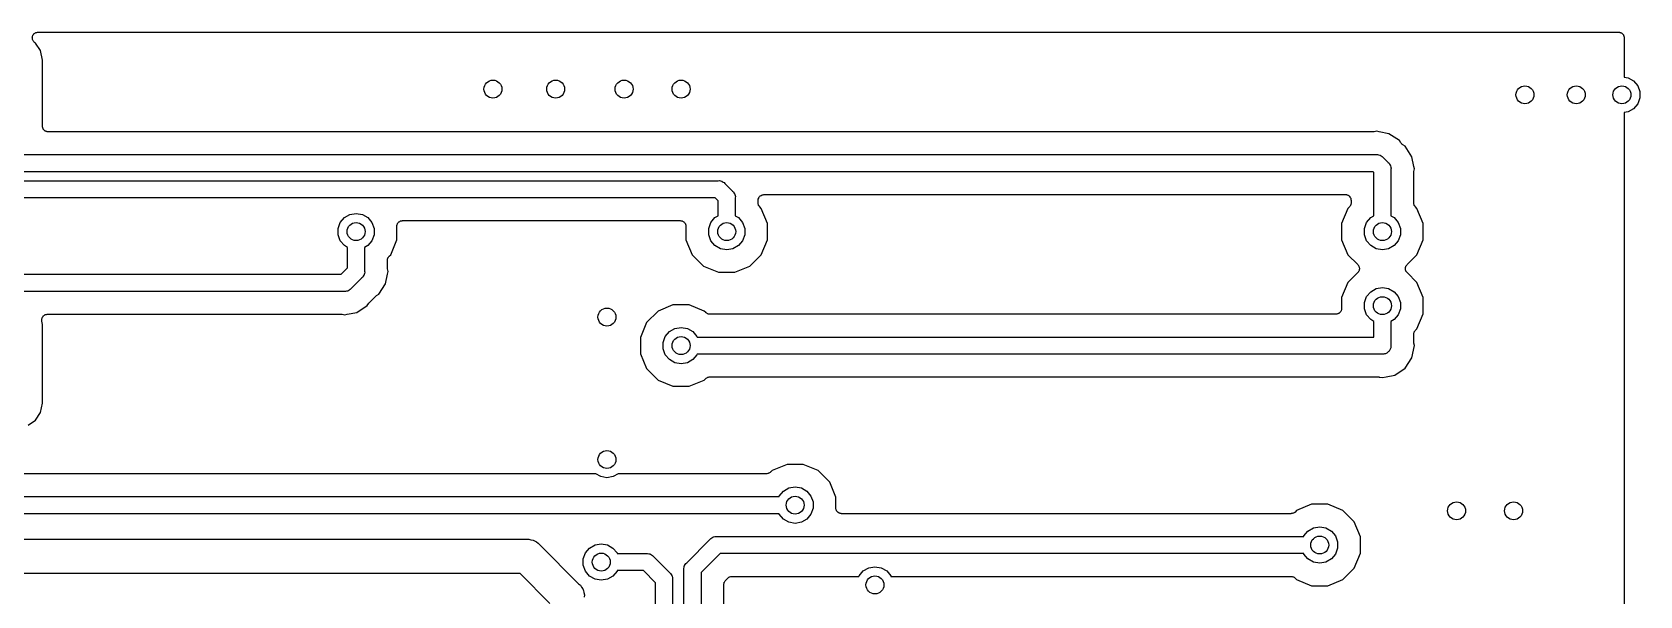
# Model space of a CAD drawing. Extents: x 40 to 164, y -163 to -60.
# Drawn here: x 127.79 to 163.59, y -100.83 to -88.27 of the extents above; entities that cross this region are included whole.
import ezdxf

# ---------------------------------------------------------------- set-up
doc = ezdxf.new("R2010")
doc.units = 0
doc.header["$MEASUREMENT"] = 0
doc.layers.add('BLACK', color=7, linetype='CONTINUOUS')

msp = doc.modelspace()

# ---------------------------------------------------------------- linework, layer by layer
at = {"layer": 'BLACK', "linetype": 'CONTINUOUS'}
for p, q in [((127.789, -88.3837), (127.791, -88.3769)), ((127.791, -88.3988), (127.789, -88.3837)), ((127.791, -88.3699), (127.796, -88.3556)), ((127.791, -88.3769), (127.791, -88.3699)), ((127.791, -88.4141), (127.791, -88.3988)), ((127.793, -88.4206), (127.791, -88.4141)), ((127.794, -88.4275), (127.793, -88.4206)), ((127.801, -88.4412), (127.794, -88.4275)), ((127.796, -88.3556), (127.8, -88.3408)), ((127.8, -88.3408), (127.804, -88.335)), ((127.806, -88.4555), (127.801, -88.4412)), ((127.804, -88.335), (127.806, -88.3285)), ((127.806, -88.3285), (127.816, -88.3168)), ((127.816, -88.3168), (127.824, -88.3042)), ((127.824, -88.3042), (127.83, -88.3001)), ((127.83, -88.3001), (127.834, -88.2947)), ((127.834, -88.2947), (127.848, -88.2871)), ((127.848, -88.2871), (127.86, -88.2781)), ((127.86, -88.2781), (127.867, -88.2761)), ((127.867, -88.2761), (127.873, -88.2727)), ((127.873, -88.2727), (127.888, -88.27)), ((127.888, -88.27), (127.902, -88.2658)), ((127.902, -88.2658), (127.909, -88.2662)), ((127.909, -88.2662), (127.916, -88.265)), ((127.916, -88.265), (163.12, -88.265)), ((163.12, -88.265), (163.131, -88.2669)), ((163.131, -88.2669), (163.142, -88.2669)), ((163.142, -88.2669), (163.152, -88.2707)), ((163.152, -88.2707), (163.163, -88.2727)), ((163.163, -88.2727), (163.173, -88.2782)), ((163.173, -88.2782), (163.183, -88.282)), ((163.183, -88.282), (163.192, -88.2892)), ((163.192, -88.2892), (163.202, -88.2947)), ((163.202, -88.2947), (163.209, -88.3032)), ((163.209, -88.3032), (163.217, -88.3104)), ((163.217, -88.3104), (163.223, -88.32)), ((163.223, -88.32), (163.23, -88.3285)), ((163.23, -88.3285), (163.234, -88.3389)), ((163.234, -88.3389), (163.239, -88.3486)), ((163.239, -88.3486), (163.241, -88.3595)), ((163.241, -88.3595), (163.245, -88.3699)), ((163.245, -88.3699), (163.245, -88.3811)), ((163.245, -88.3811), (163.247, -88.392)), ((163.247, -88.392), (163.247, -89.265)), ((127.811, -88.4608), (127.806, -88.4555)), ((127.814, -88.4671), (127.811, -88.4608)), ((127.825, -88.4776), (127.814, -88.4671)), ((127.834, -88.4893), (127.825, -88.4776)), ((127.84, -88.4928), (127.834, -88.4893)), ((127.845, -88.4976), (127.84, -88.4928)), ((127.862, -88.5084), (127.845, -88.4976)), ((127.974, -88.6764), (127.862, -88.5084)), ((128.016, -88.8871), (127.974, -88.6764)), ((128.016, -90.3605), (128.016, -88.8871)), ((163.247, -89.265), (163.334, -89.2803)), ((163.334, -89.2803), (163.456, -89.3509)), ((163.456, -89.3509), (163.547, -89.4589)), ((163.547, -89.4589), (163.595, -89.5915)), ((163.547, -89.8651), (163.456, -89.9731)), ((163.595, -89.7325), (163.547, -89.8651)), ((163.595, -89.5915), (163.595, -89.7325)), ((163.334, -90.0437), (163.247, -90.059)), ((163.247, -90.059), (163.247, -116.027)), ((163.456, -89.9731), (163.334, -90.0437)), ((128.018, -90.3714), (128.016, -90.3605)), ((128.018, -90.3826), (128.018, -90.3714)), ((128.021, -90.393), (128.018, -90.3826)), ((128.023, -90.4039), (128.021, -90.393)), ((128.029, -90.4136), (128.023, -90.4039)), ((128.033, -90.424), (128.029, -90.4136)), ((128.04, -90.4325), (128.033, -90.424)), ((128.045, -90.4421), (128.04, -90.4325)), ((128.054, -90.4493), (128.045, -90.4421)), ((128.061, -90.4578), (128.054, -90.4493)), ((128.071, -90.4633), (128.061, -90.4578)), ((128.079, -90.4705), (128.071, -90.4633)), ((128.09, -90.4743), (128.079, -90.4705)), ((128.099, -90.4798), (128.09, -90.4743)), ((128.11, -90.4818), (128.099, -90.4798)), ((128.121, -90.4856), (128.11, -90.4818)), ((128.132, -90.4856), (128.121, -90.4856)), ((128.143, -90.4875), (128.132, -90.4856)), ((157.653, -90.4875), (128.143, -90.4875)), ((157.665, -90.4853), (157.653, -90.4875)), ((157.677, -90.4851), (157.665, -90.4853)), ((157.734, -90.4738), (157.677, -90.4851)), ((157.791, -90.4851), (157.734, -90.4738)), ((158.007, -90.528), (157.791, -90.4851)), ((157.791, -90.4851), (157.791, -90.4851)), ((158.238, -90.6824), (158.007, -90.528)), ((158.27, -90.7303), (158.238, -90.6824)), ((158.278, -90.7394), (158.27, -90.7303)), ((158.285, -90.7496), (158.278, -90.7394)), ((158.297, -90.7616), (158.285, -90.7496)), ((158.308, -90.7688), (158.297, -90.7616)), ((158.317, -90.7774), (158.308, -90.7688)), ((158.365, -90.8094), (158.317, -90.7774)), ((158.519, -91.0405), (158.365, -90.8094)), ((124.691, -90.9955), (157.726, -90.9955)), ((157.726, -90.9955), (157.751, -90.9933)), ((157.751, -90.9933), (157.775, -90.9998)), ((157.775, -90.9998), (157.8, -91.0042)), ((157.8, -91.0042), (157.808, -91.0085)), ((157.808, -91.0085), (157.816, -91.0107)), ((157.816, -91.0107), (157.836, -91.0252)), ((157.836, -91.0252), (157.858, -91.0378)), ((157.858, -91.0378), (157.875, -91.0572)), ((157.875, -91.0572), (157.99, -91.1724)), ((157.99, -91.1724), (158.009, -91.1887)), ((158.009, -91.1887), (158.022, -91.2105)), ((158.022, -91.2105), (158.036, -91.2312)), ((158.036, -91.2312), (158.039, -91.2395)), ((158.039, -91.2395), (158.043, -91.2468)), ((158.043, -91.2468), (158.047, -91.2717)), ((158.047, -91.2717), (158.054, -91.2961)), ((158.054, -91.2961), (158.052, -91.3213)), ((158.562, -91.2565), (158.519, -91.0405)), ((158.573, -91.313), (158.562, -91.2565)), ((158.562, -91.2565), (158.562, -91.2565)), ((158.562, -91.3695), (158.573, -91.313)), ((122.732, -91.5765), (143.067, -91.5765)), ((157.655, -91.3765), (124.621, -91.3765)), ((143.067, -91.5765), (143.092, -91.5743)), ((143.092, -91.5743), (143.116, -91.5808)), ((143.116, -91.5808), (143.141, -91.5852)), ((143.141, -91.5852), (143.149, -91.5895)), ((143.149, -91.5895), (143.157, -91.5917)), ((143.157, -91.5917), (143.177, -91.6062)), ((143.177, -91.6062), (143.199, -91.6188)), ((143.199, -91.6188), (143.216, -91.6382)), ((143.216, -91.6382), (143.385, -91.8074)), ((157.671, -91.3919), (157.655, -91.3765)), ((157.671, -92.3581), (157.671, -91.3919)), ((158.052, -91.3213), (158.052, -92.3581)), ((158.559, -91.3943), (158.562, -91.382)), ((158.559, -92.0718), (158.559, -91.3943)), ((158.562, -91.382), (158.562, -91.3695)), ((142.996, -91.9575), (122.662, -91.9575)), ((143.065, -92.0269), (142.996, -91.9575)), ((143.066, -92.3581), (143.065, -92.0269)), ((143.385, -91.8074), (143.404, -91.8237)), ((143.404, -91.8237), (143.417, -91.8456)), ((143.417, -91.8456), (143.431, -91.8662)), ((143.431, -91.8662), (143.434, -91.8745)), ((143.434, -91.8745), (143.438, -91.8818)), ((143.438, -91.8818), (143.442, -91.9067)), ((143.442, -91.9067), (143.449, -91.9311)), ((143.449, -91.9311), (143.446, -91.9563)), ((143.446, -91.9563), (143.446, -92.3581)), ((143.954, -92.0293), (143.957, -92.017)), ((143.954, -92.0718), (143.954, -92.0293)), ((143.957, -92.0045), (143.96, -91.9867)), ((143.957, -92.017), (143.957, -92.0045)), ((143.96, -91.9867), (143.968, -91.9674)), ((143.968, -91.9674), (143.975, -91.948)), ((143.975, -91.948), (143.976, -91.9469)), ((143.976, -91.9456), (143.99, -91.93)), ((143.976, -91.9469), (143.976, -91.9456)), ((143.99, -91.93), (144.003, -91.9142)), ((144.003, -91.9142), (144.005, -91.9135)), ((144.005, -91.9135), (144.006, -91.9125)), ((144.006, -91.9125), (144.024, -91.9025)), ((144.024, -91.9025), (144.042, -91.8922)), ((144.042, -91.8922), (144.043, -91.8919)), ((144.043, -91.8919), (144.044, -91.8912)), ((144.044, -91.8912), (144.065, -91.8881)), ((144.065, -91.8881), (144.085, -91.8845)), ((144.085, -91.8845), (157.035, -91.8845)), ((157.035, -91.8845), (157.046, -91.8864)), ((157.046, -91.8864), (157.058, -91.8864)), ((157.058, -91.8864), (157.068, -91.8902)), ((157.068, -91.8902), (157.079, -91.8922)), ((157.079, -91.8922), (157.089, -91.8977)), ((157.089, -91.8977), (157.099, -91.9015)), ((157.099, -91.9015), (157.108, -91.9087)), ((157.108, -91.9087), (157.117, -91.9142)), ((157.117, -91.9142), (157.124, -91.9227)), ((157.124, -91.9227), (157.133, -91.9299)), ((157.133, -91.9299), (157.138, -91.9395)), ((157.138, -91.9395), (157.145, -91.948)), ((157.145, -91.948), (157.149, -91.9584)), ((157.149, -91.9584), (157.155, -91.9681)), ((157.155, -91.9681), (157.157, -91.979)), ((157.157, -91.979), (157.161, -91.9894)), ((157.161, -91.9894), (157.161, -92.0006)), ((157.161, -92.0006), (157.162, -92.0115)), ((157.162, -92.0115), (157.162, -92.0718)), ((134.74, -92.3989), (134.862, -92.3283)), ((134.862, -92.3283), (135.001, -92.3038)), ((135.001, -92.3038), (135.14, -92.3283)), ((135.14, -92.3283), (135.262, -92.3989)), ((142.995, -92.3989), (143.066, -92.3581)), ((143.446, -92.3581), (143.517, -92.3989)), ((143.955, -92.0773), (143.954, -92.0718)), ((143.955, -92.0829), (143.955, -92.0773)), ((143.959, -92.0989), (143.955, -92.0829)), ((143.962, -92.1152), (143.959, -92.0989)), ((143.965, -92.1201), (143.962, -92.1152)), ((143.966, -92.1255), (143.965, -92.1201)), ((143.976, -92.1391), (143.966, -92.1255)), ((143.984, -92.1534), (143.976, -92.1391)), ((143.988, -92.157), (143.984, -92.1534)), ((143.992, -92.1616), (143.988, -92.157)), ((144.026, -92.1957), (143.992, -92.1616)), ((144.164, -92.5294), (144.026, -92.1957)), ((157.091, -92.1957), (156.953, -92.5294)), ((157.125, -92.1616), (157.091, -92.1957)), ((157.129, -92.157), (157.125, -92.1616)), ((157.133, -92.1534), (157.129, -92.157)), ((157.141, -92.1391), (157.133, -92.1534)), ((157.151, -92.1255), (157.141, -92.1391)), ((157.152, -92.1201), (157.151, -92.1255)), ((157.155, -92.1152), (157.152, -92.1201)), ((157.158, -92.0989), (157.155, -92.1152)), ((157.162, -92.0829), (157.158, -92.0989)), ((157.162, -92.0718), (157.162, -92.0773)), ((157.162, -92.0773), (157.162, -92.0829)), ((157.6, -92.3989), (157.671, -92.3581)), ((158.052, -92.3581), (158.122, -92.3989)), ((158.56, -92.0773), (158.559, -92.0718)), ((158.56, -92.0829), (158.56, -92.0773)), ((158.564, -92.0989), (158.56, -92.0829)), ((158.567, -92.1152), (158.564, -92.0989)), ((158.57, -92.1201), (158.567, -92.1152)), ((158.571, -92.1255), (158.57, -92.1201)), ((158.581, -92.1391), (158.571, -92.1255)), ((158.589, -92.1534), (158.581, -92.1391)), ((158.593, -92.157), (158.589, -92.1534)), ((158.597, -92.1616), (158.593, -92.157)), ((158.631, -92.1957), (158.597, -92.1616)), ((158.769, -92.5294), (158.631, -92.1957)), ((134.601, -92.6395), (134.649, -92.5069)), ((134.601, -92.7805), (134.601, -92.6395)), ((134.649, -92.5069), (134.74, -92.3989)), ((135.262, -92.3989), (135.353, -92.5069)), ((135.353, -92.5069), (135.401, -92.6395)), ((135.401, -92.6395), (135.401, -92.7805)), ((135.909, -92.5925), (135.911, -92.5816)), ((135.909, -92.8906), (135.909, -92.5925)), ((135.911, -92.5705), (135.915, -92.56)), ((135.911, -92.5816), (135.911, -92.5705)), ((135.915, -92.56), (135.917, -92.5491)), ((135.917, -92.5491), (135.922, -92.5394)), ((135.922, -92.5394), (135.926, -92.529)), ((135.926, -92.529), (135.933, -92.5205)), ((135.933, -92.5205), (135.939, -92.5109)), ((135.939, -92.5109), (135.947, -92.5037)), ((135.947, -92.5037), (135.954, -92.4952)), ((135.954, -92.4952), (135.964, -92.4897)), ((135.964, -92.4897), (135.972, -92.4825)), ((135.972, -92.4825), (135.983, -92.4787)), ((135.983, -92.4787), (135.993, -92.4732)), ((135.993, -92.4732), (136.004, -92.4712)), ((136.004, -92.4712), (136.014, -92.4674)), ((136.014, -92.4674), (136.025, -92.4674)), ((136.025, -92.4674), (136.036, -92.4655)), ((136.036, -92.4655), (142.221, -92.4655)), ((142.221, -92.4655), (142.232, -92.4674)), ((142.232, -92.4674), (142.243, -92.4674)), ((142.243, -92.4674), (142.253, -92.4712)), ((142.253, -92.4712), (142.264, -92.4732)), ((142.264, -92.4732), (142.274, -92.4787)), ((142.274, -92.4787), (142.284, -92.4825)), ((142.284, -92.4825), (142.293, -92.4897)), ((142.293, -92.4897), (142.303, -92.4952)), ((142.303, -92.4952), (142.31, -92.5037)), ((142.31, -92.5037), (142.318, -92.5109)), ((142.318, -92.5109), (142.324, -92.5205)), ((142.324, -92.5205), (142.331, -92.529)), ((142.331, -92.529), (142.335, -92.5394)), ((142.335, -92.5394), (142.34, -92.5491)), ((142.34, -92.5491), (142.342, -92.56)), ((142.342, -92.56), (142.346, -92.5705)), ((142.346, -92.5705), (142.346, -92.5816)), ((142.346, -92.5816), (142.348, -92.5925)), ((142.348, -92.5925), (142.348, -92.8906)), ((142.856, -92.6395), (142.904, -92.5069)), ((142.856, -92.7805), (142.856, -92.6395)), ((142.904, -92.5069), (142.995, -92.3989)), ((143.517, -92.3989), (143.608, -92.5069)), ((143.608, -92.5069), (143.656, -92.6395)), ((143.656, -92.6395), (143.656, -92.7805)), ((144.164, -92.8906), (144.164, -92.5294)), ((156.953, -92.5294), (156.953, -92.8906)), ((157.461, -92.6395), (157.509, -92.5069)), ((157.461, -92.7805), (157.461, -92.6395)), ((157.509, -92.5069), (157.6, -92.3989)), ((158.122, -92.3989), (158.213, -92.5069)), ((158.213, -92.5069), (158.261, -92.6395)), ((158.261, -92.6395), (158.261, -92.7805)), ((158.769, -92.8906), (158.769, -92.5294)), ((134.649, -92.9131), (134.601, -92.7805)), ((134.74, -93.0211), (134.649, -92.9131)), ((134.811, -93.0619), (134.74, -93.0211)), ((134.81, -93.5201), (134.811, -93.0619)), ((135.262, -93.0211), (135.191, -93.0619)), ((135.191, -93.0619), (135.191, -93.5907)), ((135.353, -92.9131), (135.262, -93.0211)), ((135.401, -92.7805), (135.353, -92.9131)), ((135.771, -93.2243), (135.909, -92.8906)), ((142.348, -92.8906), (142.486, -93.2243)), ((142.904, -92.9131), (142.856, -92.7805)), ((142.995, -93.0211), (142.904, -92.9131)), ((143.117, -93.0917), (142.995, -93.0211)), ((143.256, -93.1162), (143.117, -93.0917)), ((143.395, -93.0917), (143.256, -93.1162)), ((143.517, -93.0211), (143.395, -93.0917)), ((143.608, -92.9131), (143.517, -93.0211)), ((143.656, -92.7805), (143.608, -92.9131)), ((144.026, -93.2243), (144.164, -92.8906)), ((156.953, -92.8906), (157.091, -93.2243)), ((157.509, -92.9131), (157.461, -92.7805)), ((157.6, -93.0211), (157.509, -92.9131)), ((157.722, -93.0917), (157.6, -93.0211)), ((157.861, -93.1162), (157.722, -93.0917)), ((158, -93.0917), (157.861, -93.1162)), ((158.122, -93.0211), (158, -93.0917)), ((158.213, -92.9131), (158.122, -93.0211)), ((158.261, -92.7805), (158.213, -92.9131)), ((158.631, -93.2243), (158.769, -92.8906)), ((135.7, -93.3371), (135.704, -93.3211)), ((135.7, -93.3427), (135.7, -93.3371)), ((135.7, -93.3482), (135.7, -93.3427)), ((135.7, -93.5177), (135.7, -93.3482)), ((135.704, -93.3211), (135.707, -93.3048)), ((135.707, -93.3048), (135.71, -93.2999)), ((135.71, -93.2999), (135.711, -93.2945)), ((135.711, -93.2945), (135.721, -93.2809)), ((135.721, -93.2809), (135.729, -93.2666)), ((135.729, -93.2666), (135.733, -93.263)), ((135.733, -93.263), (135.737, -93.2584)), ((135.737, -93.2584), (135.771, -93.2243)), ((142.486, -93.2243), (142.742, -93.4798)), ((143.77, -93.4798), (144.026, -93.2243)), ((157.091, -93.2243), (157.313, -93.4457)), ((157.313, -93.4457), (157.319, -93.4548)), ((157.319, -93.4548), (157.327, -93.4627)), ((157.327, -93.4627), (157.332, -93.4727)), ((158.39, -93.4727), (158.395, -93.4627)), ((158.395, -93.4627), (158.403, -93.4548)), ((158.403, -93.4548), (158.409, -93.4457)), ((158.409, -93.4457), (158.631, -93.2243)), ((123.155, -93.6625), (134.668, -93.6625)), ((134.668, -93.6625), (134.81, -93.5201)), ((135.13, -93.7396), (134.888, -93.9818)), ((135.149, -93.7233), (135.13, -93.7396)), ((135.162, -93.7015), (135.149, -93.7233)), ((135.176, -93.6808), (135.162, -93.7015)), ((135.179, -93.6725), (135.176, -93.6808)), ((135.183, -93.6652), (135.179, -93.6725)), ((135.187, -93.6403), (135.183, -93.6652)), ((135.194, -93.6159), (135.187, -93.6403)), ((135.191, -93.5907), (135.194, -93.6159)), ((135.659, -93.8715), (135.702, -93.6555)), ((135.702, -93.53), (135.7, -93.5177)), ((135.702, -93.5425), (135.702, -93.53)), ((135.713, -93.599), (135.702, -93.5425)), ((135.702, -93.6555), (135.713, -93.599)), ((135.702, -93.6555), (135.702, -93.6555)), ((142.742, -93.4798), (143.075, -93.618)), ((143.075, -93.618), (143.437, -93.618)), ((143.437, -93.618), (143.77, -93.4798)), ((157.313, -93.6253), (157.091, -93.8467)), ((157.319, -93.6162), (157.313, -93.6253)), ((157.327, -93.6083), (157.319, -93.6162)), ((157.332, -93.5983), (157.327, -93.6083)), ((157.332, -93.4727), (157.338, -93.4818)), ((157.338, -93.5892), (157.332, -93.5983)), ((157.338, -93.4818), (157.341, -93.4926)), ((157.341, -93.5784), (157.338, -93.5892)), ((157.341, -93.4926), (157.345, -93.5026)), ((157.345, -93.5684), (157.341, -93.5784)), ((157.345, -93.5026), (157.346, -93.5137)), ((157.346, -93.5573), (157.345, -93.5684)), ((157.346, -93.5137), (157.349, -93.5244)), ((157.349, -93.5466), (157.346, -93.5573)), ((157.349, -93.5244), (157.348, -93.5355)), ((157.348, -93.5355), (157.349, -93.5466)), ((158.373, -93.5244), (158.376, -93.5137)), ((158.374, -93.5355), (158.373, -93.5244)), ((158.373, -93.5466), (158.374, -93.5355)), ((158.376, -93.5573), (158.373, -93.5466)), ((158.376, -93.5137), (158.377, -93.5026)), ((158.377, -93.5684), (158.376, -93.5573)), ((158.377, -93.5026), (158.381, -93.4926)), ((158.381, -93.5784), (158.377, -93.5684)), ((158.381, -93.4926), (158.384, -93.4818)), ((158.384, -93.5892), (158.381, -93.5784)), ((158.384, -93.4818), (158.39, -93.4727)), ((158.39, -93.5983), (158.384, -93.5892)), ((158.395, -93.6083), (158.39, -93.5983)), ((158.403, -93.6162), (158.395, -93.6083)), ((158.409, -93.6253), (158.403, -93.6162)), ((158.631, -93.8467), (158.409, -93.6253)), ((134.739, -94.0435), (123.084, -94.0435)), ((134.764, -94.0457), (134.739, -94.0435)), ((134.788, -94.0392), (134.764, -94.0457)), ((134.813, -94.0348), (134.788, -94.0392)), ((134.821, -94.0305), (134.813, -94.0348)), ((134.829, -94.0283), (134.821, -94.0305)), ((134.849, -94.0138), (134.829, -94.0283)), ((134.871, -94.0012), (134.849, -94.0138)), ((134.888, -93.9818), (134.871, -94.0012)), ((135.298, -94.2894), (135.437, -94.1504)), ((135.437, -94.1504), (135.448, -94.1432)), ((135.448, -94.1432), (135.457, -94.1346)), ((135.457, -94.1346), (135.505, -94.1026)), ((135.505, -94.1026), (135.659, -93.8715)), ((157.091, -93.8467), (156.953, -94.1804)), ((157.461, -94.2905), (157.509, -94.1579)), ((157.509, -94.1579), (157.6, -94.0499)), ((157.6, -94.0499), (157.722, -93.9793)), ((157.722, -93.9793), (157.861, -93.9548)), ((157.861, -93.9548), (158, -93.9793)), ((158, -93.9793), (158.122, -94.0499)), ((158.122, -94.0499), (158.213, -94.1579)), ((158.213, -94.1579), (158.261, -94.2905)), ((158.769, -94.1804), (158.631, -93.8467)), ((134.804, -94.5539), (135.02, -94.511)), ((135.02, -94.511), (135.251, -94.3566)), ((135.251, -94.3566), (135.283, -94.3087)), ((135.283, -94.3087), (135.291, -94.2996)), ((135.291, -94.2996), (135.298, -94.2894)), ((141.726, -94.4802), (141.47, -94.7357)), ((142.059, -94.342), (141.726, -94.4802)), ((142.421, -94.342), (142.059, -94.342)), ((142.754, -94.4802), (142.421, -94.342)), ((142.788, -94.5143), (142.754, -94.4802)), ((142.793, -94.5175), (142.788, -94.5143)), ((142.797, -94.5218), (142.793, -94.5175)), ((142.811, -94.5301), (142.797, -94.5218)), ((142.825, -94.5396), (142.811, -94.5301)), ((156.889, -94.5345), (156.879, -94.5383)), ((156.898, -94.5273), (156.889, -94.5345)), ((156.908, -94.5218), (156.898, -94.5273)), ((156.915, -94.5133), (156.908, -94.5218)), ((156.923, -94.5061), (156.915, -94.5133)), ((156.929, -94.4965), (156.923, -94.5061)), ((156.936, -94.488), (156.929, -94.4965)), ((156.94, -94.4776), (156.936, -94.488)), ((156.945, -94.4679), (156.94, -94.4776)), ((156.947, -94.457), (156.945, -94.4679)), ((156.951, -94.4466), (156.947, -94.457)), ((156.953, -94.4245), (156.951, -94.4354)), ((156.951, -94.4354), (156.951, -94.4466)), ((156.953, -94.1804), (156.953, -94.4245)), ((157.461, -94.4315), (157.461, -94.2905)), ((157.509, -94.5641), (157.461, -94.4315)), ((158.261, -94.4315), (158.213, -94.5641)), ((158.261, -94.2905), (158.261, -94.4315)), ((158.769, -94.5416), (158.769, -94.1804)), ((128, -94.6564), (128.007, -94.637)), ((128, -94.6578), (128, -94.6564)), ((128, -94.6592), (128, -94.6578)), ((128, -94.6799), (128, -94.6592)), ((128, -94.7006), (128, -94.6799)), ((128, -94.7019), (128, -94.7006)), ((128, -94.7033), (128, -94.7019)), ((128.016, -94.7799), (128, -94.7033)), ((128.007, -94.637), (128.014, -94.6174)), ((128.014, -94.6174), (128.015, -94.6163)), ((128.015, -94.615), (128.028, -94.5992)), ((128.015, -94.6163), (128.015, -94.615)), ((128.016, -96.5329), (128.016, -94.7799)), ((128.028, -94.5992), (128.041, -94.583)), ((128.041, -94.583), (128.043, -94.5823)), ((128.043, -94.5812), (128.061, -94.5709)), ((128.043, -94.5823), (128.043, -94.5812)), ((128.061, -94.5709), (128.079, -94.5601)), ((128.079, -94.5601), (128.08, -94.5599)), ((128.08, -94.5599), (128.082, -94.5592)), ((128.082, -94.5592), (128.102, -94.5556)), ((128.102, -94.5556), (128.122, -94.5515)), ((128.122, -94.5515), (128.124, -94.5517)), ((128.124, -94.5517), (128.125, -94.5515)), ((128.125, -94.5515), (134.666, -94.5515)), ((134.666, -94.5515), (134.678, -94.5537)), ((134.678, -94.5537), (134.69, -94.5539)), ((134.69, -94.5539), (134.747, -94.5652)), ((134.747, -94.5652), (134.804, -94.5539)), ((134.804, -94.5539), (134.804, -94.5539)), ((141.47, -94.7357), (141.332, -95.0694)), ((141.979, -94.9389), (142.101, -94.8683)), ((142.101, -94.8683), (142.24, -94.8438)), ((142.24, -94.8438), (142.379, -94.8683)), ((142.379, -94.8683), (142.501, -94.9389)), ((142.83, -94.541), (142.825, -94.5396)), ((142.835, -94.5438), (142.83, -94.541)), ((142.851, -94.5467), (142.835, -94.5438)), ((142.867, -94.551), (142.851, -94.5467)), ((142.873, -94.5505), (142.867, -94.551)), ((142.878, -94.5515), (142.873, -94.5505)), ((156.826, -94.5515), (142.878, -94.5515)), ((156.837, -94.5496), (156.826, -94.5515)), ((156.848, -94.5496), (156.837, -94.5496)), ((156.858, -94.5458), (156.848, -94.5496)), ((156.869, -94.5438), (156.858, -94.5458)), ((156.879, -94.5383), (156.869, -94.5438)), ((157.6, -94.6721), (157.509, -94.5641)), ((157.671, -94.7129), (157.6, -94.6721)), ((157.671, -95.0595), (157.671, -94.7129)), ((158.122, -94.6721), (158.052, -94.7129)), ((158.052, -94.7129), (158.052, -95.2667)), ((158.213, -94.5641), (158.122, -94.6721)), ((158.597, -94.9094), (158.631, -94.8753)), ((158.631, -94.8753), (158.769, -94.5416)), ((141.332, -95.0694), (141.332, -95.4306)), ((141.84, -95.1795), (141.888, -95.0469)), ((141.84, -95.3205), (141.84, -95.1795)), ((141.888, -95.0469), (141.979, -94.9389)), ((142.501, -94.9389), (142.592, -95.0469)), ((142.592, -95.0469), (142.596, -95.0595)), ((142.596, -95.0595), (157.671, -95.0595)), ((158.519, -95.5225), (158.573, -95.25)), ((158.559, -94.9992), (158.56, -94.9937)), ((158.559, -95.1687), (158.559, -94.9992)), ((158.562, -95.181), (158.559, -95.1687)), ((158.56, -94.9881), (158.564, -94.9721)), ((158.56, -94.9937), (158.56, -94.9881)), ((158.562, -95.1935), (158.562, -95.181)), ((158.573, -95.25), (158.562, -95.1935)), ((158.564, -94.9721), (158.567, -94.9558)), ((158.567, -94.9558), (158.57, -94.9509)), ((158.57, -94.9509), (158.571, -94.9455)), ((158.571, -94.9455), (158.581, -94.9319)), ((158.581, -94.9319), (158.589, -94.9176)), ((158.589, -94.9176), (158.593, -94.914)), ((158.593, -94.914), (158.597, -94.9094)), ((141.332, -95.4306), (141.47, -95.7643)), ((141.888, -95.4531), (141.84, -95.3205)), ((141.979, -95.5611), (141.888, -95.4531)), ((142.101, -95.6317), (141.979, -95.5611)), ((142.501, -95.5611), (142.379, -95.6317)), ((142.592, -95.4531), (142.501, -95.5611)), ((142.596, -95.4405), (142.592, -95.4531)), ((157.878, -95.4405), (142.596, -95.4405)), ((157.895, -95.4405), (157.878, -95.4405)), ((157.878, -95.4405), (157.878, -95.4405)), ((157.91, -95.4347), (157.895, -95.4405)), ((157.927, -95.4318), (157.91, -95.4347)), ((157.942, -95.4233), (157.927, -95.4318)), ((157.958, -95.4175), (157.942, -95.4233)), ((157.971, -95.4066), (157.958, -95.4175)), ((157.985, -95.3982), (157.971, -95.4066)), ((157.996, -95.3852), (157.985, -95.3982)), ((158.009, -95.3743), (157.996, -95.3852)), ((158.018, -95.3597), (158.009, -95.3743)), ((158.029, -95.3467), (158.018, -95.3597)), ((158.034, -95.3308), (158.029, -95.3467)), ((158.043, -95.3162), (158.034, -95.3308)), ((158.046, -95.2995), (158.043, -95.3162)), ((158.051, -95.2836), (158.046, -95.2995)), ((158.052, -95.2667), (158.051, -95.2667)), ((158.051, -95.2667), (158.051, -95.2836)), ((158.365, -95.7536), (158.519, -95.5225)), ((141.47, -95.7643), (141.726, -96.0198)), ((142.24, -95.6562), (142.101, -95.6317)), ((142.379, -95.6317), (142.24, -95.6562)), ((142.811, -95.9699), (142.825, -95.9604)), ((142.825, -95.9604), (142.83, -95.959)), ((142.83, -95.959), (142.835, -95.9562)), ((142.835, -95.9562), (142.851, -95.9533)), ((142.851, -95.9533), (142.867, -95.949)), ((142.867, -95.949), (142.873, -95.9495)), ((142.873, -95.9495), (142.878, -95.9485)), ((142.878, -95.9485), (157.78, -95.9485)), ((157.78, -95.9485), (157.792, -95.9507)), ((157.792, -95.9507), (157.804, -95.9509)), ((157.804, -95.9509), (157.861, -95.9622)), ((157.861, -95.9622), (157.941, -95.9463)), ((157.941, -95.9463), (158.134, -95.908)), ((158.134, -95.908), (158.365, -95.7536)), ((141.726, -96.0198), (142.059, -96.158)), ((142.059, -96.158), (142.421, -96.158)), ((142.421, -96.158), (142.754, -96.0198)), ((142.754, -96.0198), (142.788, -95.9857)), ((142.788, -95.9857), (142.793, -95.9825)), ((142.793, -95.9825), (142.797, -95.9782)), ((142.797, -95.9782), (142.811, -95.9699)), ((127.974, -96.7436), (128.016, -96.5329)), ((127.694, -97.0239), (127.862, -96.9116)), ((127.862, -96.9116), (127.974, -96.7436)), ((140.339, -98.1075), (121.575, -98.1075)), ((140.45, -98.1717), (140.339, -98.1075)), ((140.839, -98.1075), (140.728, -98.1717)), ((144.142, -98.1075), (140.839, -98.1075)), ((144.147, -98.1065), (144.142, -98.1075)), ((144.153, -98.107), (144.147, -98.1065)), ((144.169, -98.1027), (144.153, -98.107)), ((144.185, -98.0998), (144.169, -98.1027)), ((144.19, -98.097), (144.185, -98.0998)), ((144.195, -98.0956), (144.19, -98.097)), ((144.209, -98.0861), (144.195, -98.0956)), ((144.223, -98.0778), (144.209, -98.0861)), ((144.227, -98.0735), (144.223, -98.0778)), ((144.232, -98.0703), (144.227, -98.0735)), ((144.266, -98.0362), (144.232, -98.0703)), ((144.599, -97.898), (144.266, -98.0362)), ((144.961, -97.898), (144.599, -97.898)), ((145.294, -98.0362), (144.961, -97.898)), ((145.55, -98.2917), (145.294, -98.0362)), ((140.589, -98.1962), (140.45, -98.1717)), ((140.728, -98.1717), (140.589, -98.1962)), ((144.519, -98.4949), (144.641, -98.4243)), ((144.641, -98.4243), (144.78, -98.3998)), ((144.78, -98.3998), (144.919, -98.4243)), ((144.919, -98.4243), (145.041, -98.4949)), ((145.688, -98.6254), (145.55, -98.2917)), ((104.473, -98.6155), (144.424, -98.6155)), ((144.424, -98.6155), (144.428, -98.6029)), ((144.428, -98.6029), (144.519, -98.4949)), ((145.041, -98.4949), (145.132, -98.6029)), ((145.132, -98.6029), (145.18, -98.7355)), ((145.18, -98.7355), (145.18, -98.8765)), ((145.688, -98.8695), (145.688, -98.6254)), ((156.283, -98.787), (155.95, -98.9252)), ((156.645, -98.787), (156.283, -98.787)), ((156.978, -98.9252), (156.645, -98.787)), ((144.424, -98.9965), (104.402, -98.9965)), ((144.428, -99.0091), (144.424, -98.9965)), ((144.519, -99.1171), (144.428, -99.0091)), ((144.641, -99.1877), (144.519, -99.1171)), ((144.78, -99.2122), (144.641, -99.1877)), ((144.919, -99.1877), (144.78, -99.2122)), ((145.041, -99.1171), (144.919, -99.1877)), ((145.132, -99.0091), (145.041, -99.1171)), ((145.18, -98.8765), (145.132, -99.0091)), ((145.69, -98.8804), (145.688, -98.8695)), ((145.69, -98.8916), (145.69, -98.8804)), ((145.694, -98.902), (145.69, -98.8916)), ((145.696, -98.9129), (145.694, -98.902)), ((145.701, -98.9226), (145.696, -98.9129)), ((145.705, -98.933), (145.701, -98.9226)), ((145.712, -98.9415), (145.705, -98.933)), ((145.718, -98.9511), (145.712, -98.9415)), ((145.726, -98.9583), (145.718, -98.9511)), ((145.733, -98.9668), (145.726, -98.9583)), ((145.743, -98.9723), (145.733, -98.9668)), ((145.751, -98.9795), (145.743, -98.9723)), ((145.762, -98.9833), (145.751, -98.9795)), ((145.772, -98.9888), (145.762, -98.9833)), ((145.783, -98.9908), (145.772, -98.9888)), ((145.793, -98.9946), (145.783, -98.9908)), ((145.804, -98.9946), (145.793, -98.9946)), ((145.815, -98.9965), (145.804, -98.9946)), ((155.826, -98.9965), (145.815, -98.9965)), ((155.831, -98.9955), (155.826, -98.9965)), ((155.837, -98.996), (155.831, -98.9955)), ((155.853, -98.9917), (155.837, -98.996)), ((155.869, -98.9888), (155.853, -98.9917)), ((155.874, -98.986), (155.869, -98.9888)), ((155.879, -98.9846), (155.874, -98.986)), ((155.893, -98.9751), (155.879, -98.9846)), ((155.907, -98.9668), (155.893, -98.9751)), ((155.911, -98.9625), (155.907, -98.9668)), ((155.916, -98.9593), (155.911, -98.9625)), ((155.95, -98.9252), (155.916, -98.9593)), ((157.234, -99.1807), (156.978, -98.9252)), ((157.372, -99.5144), (157.234, -99.1807)), ((142.89, -99.5662), (142.906, -99.5468)), ((142.906, -99.5468), (142.928, -99.5342)), ((142.928, -99.5342), (142.949, -99.5197)), ((142.949, -99.5197), (142.957, -99.5175)), ((142.957, -99.5175), (142.964, -99.5132)), ((142.964, -99.5132), (142.989, -99.5088)), ((142.989, -99.5088), (143.014, -99.5023)), ((143.014, -99.5023), (143.039, -99.5045)), ((143.039, -99.5045), (156.108, -99.5045)), ((156.108, -99.5045), (156.112, -99.4919)), ((156.112, -99.4919), (156.203, -99.3839)), ((156.203, -99.3839), (156.325, -99.3133)), ((156.325, -99.3133), (156.464, -99.2888)), ((156.464, -99.2888), (156.603, -99.3133)), ((156.603, -99.3133), (156.725, -99.3839)), ((156.725, -99.3839), (156.816, -99.4919)), ((156.816, -99.4919), (156.864, -99.6245)), ((157.372, -99.8756), (157.372, -99.5144)), ((111.773, -99.568), (138.794, -99.568)), ((138.794, -99.568), (138.845, -99.5636)), ((138.845, -99.5636), (138.894, -99.5767)), ((138.894, -99.5767), (138.943, -99.5855)), ((138.943, -99.5855), (138.958, -99.594)), ((138.958, -99.594), (138.975, -99.5984)), ((138.975, -99.5984), (139.016, -99.6274)), ((139.016, -99.6274), (139.06, -99.6526)), ((139.06, -99.6526), (139.092, -99.6914)), ((139.092, -99.6914), (139.958, -100.557)), ((140.062, -100.005), (140.11, -99.8729)), ((140.11, -99.8729), (140.201, -99.7649)), ((140.201, -99.7649), (140.323, -99.6943)), ((140.323, -99.6943), (140.462, -99.6698)), ((140.462, -99.6698), (140.601, -99.6943)), ((140.601, -99.6943), (140.723, -99.7649)), ((140.723, -99.7649), (140.814, -99.8729)), ((140.814, -99.8729), (140.818, -99.8855)), ((140.818, -99.8855), (141.47, -99.8855)), ((141.47, -99.8855), (141.495, -99.8833)), ((141.495, -99.8833), (141.519, -99.8898)), ((141.519, -99.8898), (141.544, -99.8942)), ((141.544, -99.8942), (141.552, -99.8985)), ((141.552, -99.8985), (141.56, -99.9007)), ((141.56, -99.9007), (141.58, -99.9152)), ((142.365, -100.091), (142.89, -99.5662)), ((143.109, -99.8855), (142.684, -100.31)), ((156.108, -99.8855), (143.109, -99.8855)), ((156.112, -99.8981), (156.108, -99.8855)), ((156.203, -100.006), (156.112, -99.8981)), ((156.816, -99.8981), (156.725, -100.006)), ((156.864, -99.7655), (156.816, -99.8981)), ((156.864, -99.6245), (156.864, -99.7655)), ((157.234, -100.209), (157.372, -99.8756)), ((140.062, -100.147), (140.062, -100.005)), ((140.11, -100.279), (140.062, -100.147)), ((140.818, -100.266), (140.814, -100.279)), ((141.399, -100.266), (140.818, -100.266)), ((141.669, -100.536), (141.399, -100.266)), ((141.58, -99.9152), (141.602, -99.9278)), ((141.602, -99.9278), (141.619, -99.9472)), ((141.619, -99.9472), (141.988, -100.316)), ((142.301, -100.215), (142.308, -100.19)), ((142.304, -100.24), (142.301, -100.215)), ((142.304, -100.313), (142.304, -100.24)), ((142.308, -100.19), (142.312, -100.165)), ((142.312, -100.165), (142.316, -100.158)), ((142.316, -100.158), (142.319, -100.15)), ((142.319, -100.15), (142.333, -100.129)), ((142.333, -100.129), (142.346, -100.107)), ((142.346, -100.107), (142.365, -100.091)), ((146.297, -100.273), (146.419, -100.202)), ((146.419, -100.202), (146.558, -100.178)), ((146.558, -100.178), (146.697, -100.202)), ((146.697, -100.202), (146.819, -100.273)), ((156.325, -100.077), (156.203, -100.006)), ((156.464, -100.101), (156.325, -100.077)), ((156.603, -100.077), (156.464, -100.101)), ((156.725, -100.006), (156.603, -100.077)), ((156.978, -100.465), (157.234, -100.209)), ((138.653, -100.33), (111.773, -100.33)), ((139.319, -100.996), (138.653, -100.33)), ((139.958, -100.557), (139.996, -100.589)), ((139.996, -100.589), (140.022, -100.633)), ((140.201, -100.387), (140.11, -100.279)), ((140.323, -100.458), (140.201, -100.387)), ((140.462, -100.482), (140.323, -100.458)), ((140.601, -100.458), (140.462, -100.482)), ((140.723, -100.387), (140.601, -100.458)), ((140.814, -100.279), (140.723, -100.387)), ((141.668, -101.363), (141.669, -100.536)), ((141.988, -100.316), (142.007, -100.333)), ((142.007, -100.333), (142.02, -100.355)), ((142.02, -100.355), (142.034, -100.375)), ((142.034, -100.375), (142.037, -100.383)), ((142.037, -100.383), (142.041, -100.391)), ((142.041, -100.391), (142.045, -100.416)), ((142.045, -100.416), (142.052, -100.44)), ((142.052, -100.44), (142.049, -100.465)), ((142.049, -100.465), (142.049, -126.484)), ((142.303, -100.474), (142.303, -100.313)), ((142.303, -100.313), (142.304, -100.313)), ((142.303, -101.329), (142.304, -100.474)), ((142.304, -100.474), (142.303, -100.474)), ((142.684, -100.31), (142.684, -126.67)), ((143.192, -100.573), (143.193, -100.568)), ((143.192, -126.597), (143.192, -100.573)), ((143.193, -100.562), (143.197, -100.546)), ((143.193, -100.568), (143.193, -100.562)), ((143.197, -100.546), (143.2, -100.53)), ((143.2, -100.53), (143.203, -100.525)), ((143.203, -100.525), (143.204, -100.52)), ((143.204, -100.52), (143.214, -100.506)), ((143.214, -100.506), (143.222, -100.492)), ((143.222, -100.492), (143.226, -100.488)), ((143.226, -100.488), (143.23, -100.484)), ((143.23, -100.484), (143.283, -100.431)), ((143.283, -100.431), (143.287, -100.427)), ((143.287, -100.427), (143.291, -100.423)), ((143.291, -100.423), (143.305, -100.415)), ((143.305, -100.415), (143.319, -100.405)), ((143.319, -100.405), (143.324, -100.404)), ((143.324, -100.404), (143.329, -100.401)), ((143.329, -100.401), (143.345, -100.398)), ((143.345, -100.398), (143.361, -100.394)), ((143.361, -100.394), (143.367, -100.394)), ((143.367, -100.394), (143.372, -100.393)), ((143.372, -100.393), (146.202, -100.393)), ((146.202, -100.393), (146.206, -100.381)), ((146.206, -100.381), (146.297, -100.273)), ((146.819, -100.273), (146.91, -100.381)), ((146.91, -100.381), (146.914, -100.393)), ((146.914, -100.393), (155.826, -100.393)), ((155.826, -100.393), (155.831, -100.394)), ((155.831, -100.394), (155.837, -100.394)), ((155.837, -100.394), (155.853, -100.398)), ((155.853, -100.398), (155.869, -100.401)), ((155.869, -100.401), (155.874, -100.404)), ((155.874, -100.404), (155.879, -100.405)), ((155.879, -100.405), (155.893, -100.415)), ((155.893, -100.415), (155.907, -100.423)), ((155.907, -100.423), (155.911, -100.427)), ((155.911, -100.427), (155.916, -100.431)), ((155.916, -100.431), (155.95, -100.465)), ((155.95, -100.465), (156.283, -100.603)), ((156.283, -100.603), (156.645, -100.603)), ((156.645, -100.603), (156.978, -100.465)), ((140.022, -100.633), (140.051, -100.674)), ((140.051, -100.674), (140.055, -100.691)), ((140.055, -100.691), (140.064, -100.706)), ((140.064, -100.706), (140.072, -100.755)), ((140.072, -100.755), (140.085, -100.804)), ((140.085, -100.804), (140.081, -100.855))]:
    msp.add_line(p, q, dxfattribs=at)
at = {"layer": 'BLACK'}
for centre in [(138.049, -89.535), (139.446, -89.535), (140.97, -89.535), (142.24, -89.535), (161.036, -89.662), (162.179, -89.662), (163.195, -89.662), (135.001, -92.71), (143.256, -92.71), (157.861, -92.71), (157.861, -94.361), (140.589, -94.615), (142.24, -95.25), (140.589, -97.79), (144.78, -98.806), (159.512, -98.933), (160.782, -98.933), (156.464, -99.695), (140.462, -100.076), (146.558, -100.584)]:
    msp.add_circle(centre, 0.2, dxfattribs=at)

doc.saveas('drawing.dxf')
